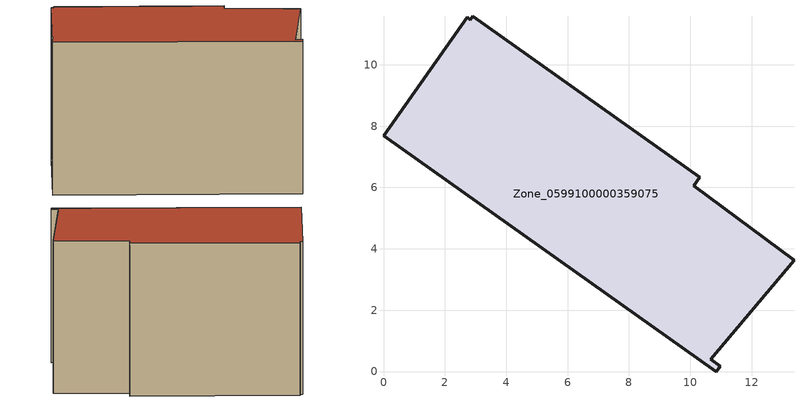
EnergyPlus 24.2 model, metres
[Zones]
Zone_0599100000359075
 floor ground (C_G): 2.91,11.57 10.31,6.33 10.11,6.06 13.38,3.63 10.67,0.4 10.98,0.18 10.85,0 0,7.68 2.73,11.54 2.83,11.47 z3.68
 wall outside (C_F): 10.98,0.18 10.67,0.4 13.38,3.63 10.11,6.06 10.31,6.33 2.91,11.57 2.83,11.47 2.73,11.54 0,7.68 10.85,0 10.98,0.18 z3.68:12.47
 roof outside (C_R): 10.31,6.33 2.91,11.57 2.83,11.47 2.73,11.54 0,7.68 10.85,0 10.98,0.18 10.67,0.4 13.38,3.63 10.11,6.06 z12.47
[BUILDING]
Pand.0599100000359075: North Axis=0; Terrain=City; Loads Convergence Tolerance Value=0.04; Temperature Convergence Tolerance Value=0.4; Solar Distribution=FullExterior; Maximum Number of Warmup Days=25; Minimum Number of Warmup Days=1
[Site:Location]
Rotterdam.The.Hague.AP_ZH_NLD Design_Conditions: Latitude=51.96; Longitude=4.45; Time Zone=1; Elevation=-4.5
[SITE:GROUNDTEMPERATURE:BUILDINGSURFACE]
18, 18, 18, 18, 18, 18, 18, 18, 18, 18, 18, 18
[MATERIAL] Thermal Absorptance=0.9; Solar Absorptance=0.7; Visible Absorptance=0.7
Name | Roughness | Thickness | Conductivity | Density | Specific Heat
G.TC.1992-2005 | MediumSmooth | 0.15 | 0.06 | 540 | 1210
F.TC.1992-2005 | Rough | 0.3 | 0.12 | 1920 | 840
R.TC.1992-2005 | MediumRough | 0.2 | 0.08 | 1500 | 1000
[CONSTRUCTION]
C_G: G.TC.1992-2005
C_F: F.TC.1992-2005
C_R: R.TC.1992-2005
[ZONE]
Zone_0599100000359075: Type=1; Multiplier=1; Ceiling Height=Autocalculate; Volume=Autocalculate; Floor Area=autocalculate; Part of Total Floor Area=Yes
[ZONEINFILTRATION:DESIGNFLOWRATE]
Infil_Zone_0599100000359075: Zone or ZoneList or Space or SpaceList=Zone_0599100000359075; Schedule=AlwaysOn; Design Flow Rate Calculation Method=Flow/Area; Flow Rate per Floor Area=0.0015; Constant Term Coefficient=1; Temperature Term Coefficient=0; Velocity Term Coefficient=0; Velocity Squared Term Coefficient=0
[HVACTEMPLATE:ZONE:IDEALLOADSAIRSYSTEM]
Zone_0599100000359075: Maximum Heating Supply Air Temperature=50; Minimum Cooling Supply Air Temperature=13; Maximum Heating Supply Air Humidity Ratio=0.0156; Minimum Cooling Supply Air Humidity Ratio=0.0077; Heating Limit=NoLimit; Cooling Limit=NoLimit; Dehumidification Control Type=ConstantSensibleHeatRatio; Cooling Sensible Heat Ratio=0.7; Dehumidification Setpoint=60; Humidification Control Type=None; Humidification Setpoint=30; Outdoor Air Method=None; Outdoor Air Flow Rate per Person=0.00944; Outdoor Air Flow Rate per Zone Floor Area=0; Outdoor Air Flow Rate per Zone=0; Demand Controlled Ventilation Type=None; Outdoor Air Economizer Type=NoEconomizer; Heat Recovery Type=None; Sensible Heat Recovery Effectiveness=0.7; Latent Heat Recovery Effectiveness=0.65
[ZONECONTROL:THERMOSTAT]
ThermostatControl_Zone_0599100000359075: Zone or ZoneList=Zone_0599100000359075; Control Type Schedule=DualSetpointControlType; Control 1=Thermostat_Zone_0599100000359075; Temperature Difference Between Cutout And Setpoint=0
[THERMOSTATSETPOINT:DUALSETPOINT]
Thermostat_Zone_0599100000359075: Heating Setpoint Temperature Schedule=HeatingSetpoint_Zone_0599100000359075; Cooling Setpoint Temperature Schedule=CoolingSetpoint_Zone_0599100000359075
[SCHEDULE:COMPACT]
HeatingSetpoint_Zone_0599100000359075: Through: 12/31, For: AllDays, Until: 24:00, 21
CoolingSetpoint_Zone_0599100000359075: Through: 12/31, For: AllDays, Until: 24:00, 24
DualSetpointControlType: Through: 12/31, For: AllDays, Until: 24:00, 4
AlwaysOn: Through: 12/31, For: AllDays, Until: 24:00, 1
